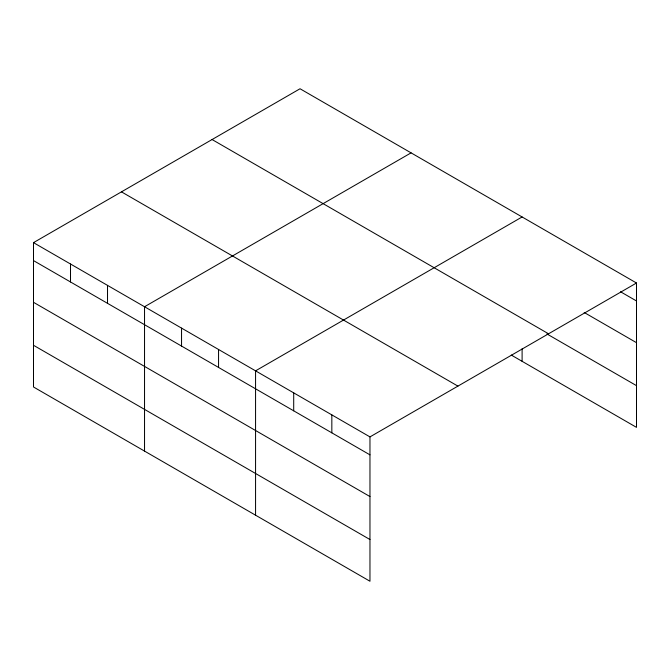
<?xml version="1.0" encoding="UTF-8"?>
<svg xmlns="http://www.w3.org/2000/svg" width="670" height="670" viewBox="0 0 670 670"><rect width="100%" height="100%" fill="white"/><g stroke="black" fill="none" stroke-linecap="round" stroke-linejoin="round"><path stroke-width="1" d="M369.966 496.562L369.966 436.899L33.5 242.641L33.5 386.992L369.966 581.242L369.966 496.562L33.5 302.304M511.269 355.058L636.5 427.359L636.5 283.008L300.034 88.758L33.5 242.641M411.07 152.861L144.536 306.743L144.536 451.094M522.106 216.963L255.563 370.845L255.563 515.197M369.966 436.899L636.5 283.008M620.537 291.76L636.5 300.972M584.181 312.471L636.5 342.68M212.08 139.536L548.546 333.794M546.929 333.945L636.5 385.652M121.454 191.855L457.92 386.113M33.5 260.597L369.966 454.855M33.5 345.276L369.966 539.534M522.106 348.802L522.106 361.314M331.834 414.881L331.834 432.837M293.703 392.863L293.703 410.827M218.554 349.48L218.554 367.445M181.545 328.107L181.545 346.072M107.518 285.378L107.518 303.334M70.509 264.005L70.509 281.97"/></g></svg>
